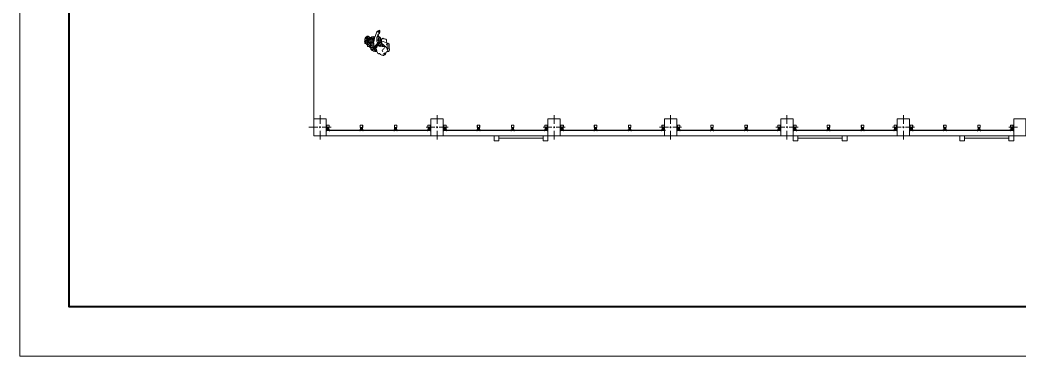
# Model space of a CAD drawing. Header units: metres. Extents: x -17 to 101, y 0 to 79.
# Drawn here: x 50.44 to 70.82, y 37.93 to 44.78 of the extents above; entities that cross this region are included whole.
import ezdxf

# ---------------------------------------------------------------- set-up
doc = ezdxf.new("R2010")
doc.units = ezdxf.units.M
doc.layers.add('Cotas varias El', color=253, linetype='Continuous', lineweight=13)

msp = doc.modelspace()

# ---------------------------------------------------------------- linework, layer by layer
at = {"layer": 'Cotas varias El'}
for p, q in [((57.904, 44.246), (57.894, 44.233)), ((56.684, 42.418), (58.821, 42.418)), ((56.703, 42.587), (56.741, 42.587)), ((56.703, 42.54), (56.703, 42.587)), ((56.703, 42.587), (56.703, 42.54)), ((56.703, 42.587), (56.741, 42.587)), ((56.703, 42.54), (56.703, 42.587)), ((56.703, 42.587), (56.703, 42.54)), ((56.741, 42.54), (56.703, 42.54)), ((56.741, 42.54), (56.703, 42.54)), ((56.722, 42.587), (56.722, 42.54)), ((56.722, 42.587), (56.722, 42.54)), ((56.741, 42.587), (56.741, 42.54)), ((56.741, 42.587), (56.741, 42.54)), ((56.741, 42.587), (56.741, 42.54)), ((56.741, 42.587), (56.741, 42.54)), ((57.385, 42.587), (57.423, 42.587)), ((57.385, 42.54), (57.385, 42.587)), ((57.385, 42.587), (57.385, 42.54)), ((57.385, 42.587), (57.423, 42.587)), ((57.385, 42.54), (57.385, 42.587)), ((57.385, 42.587), (57.385, 42.54)), ((57.423, 42.54), (57.385, 42.54)), ((57.423, 42.54), (57.385, 42.54)), ((57.404, 42.587), (57.404, 42.54)), ((57.404, 42.587), (57.404, 42.54)), ((57.423, 42.587), (57.423, 42.54)), ((57.423, 42.587), (57.423, 42.54)), ((57.423, 42.587), (57.423, 42.54)), ((57.423, 42.587), (57.423, 42.54)), ((58.081, 42.587), (58.119, 42.587)), ((58.081, 42.54), (58.081, 42.587)), ((58.081, 42.587), (58.081, 42.54)), ((58.081, 42.587), (58.119, 42.587)), ((58.081, 42.54), (58.081, 42.587)), ((58.081, 42.587), (58.081, 42.54)), ((58.119, 42.54), (58.081, 42.54)), ((58.119, 42.54), (58.081, 42.54)), ((58.1, 42.587), (58.1, 42.54)), ((58.1, 42.587), (58.1, 42.54)), ((58.119, 42.587), (58.119, 42.54)), ((58.119, 42.587), (58.119, 42.54)), ((58.119, 42.587), (58.119, 42.54)), ((58.119, 42.587), (58.119, 42.54)), ((58.764, 42.587), (58.802, 42.587)), ((58.764, 42.54), (58.764, 42.587)), ((58.764, 42.587), (58.764, 42.54)), ((58.764, 42.587), (58.802, 42.587)), ((58.764, 42.54), (58.764, 42.587)), ((58.764, 42.587), (58.764, 42.54)), ((58.802, 42.54), (58.764, 42.54)), ((58.802, 42.54), (58.764, 42.54)), ((58.783, 42.587), (58.783, 42.54)), ((58.783, 42.587), (58.783, 42.54)), ((58.802, 42.587), (58.802, 42.54)), ((58.802, 42.587), (58.802, 42.54)), ((58.802, 42.587), (58.802, 42.54)), ((58.802, 42.587), (58.802, 42.54)), ((59.071, 42.418), (61.196, 42.418)), ((59.129, 42.54), (59.09, 42.54)), ((59.129, 42.54), (59.09, 42.54)), ((59.091, 42.587), (59.129, 42.587)), ((59.091, 42.54), (59.091, 42.587)), ((59.091, 42.587), (59.091, 42.54)), ((59.091, 42.587), (59.129, 42.587)), ((59.091, 42.54), (59.091, 42.587)), ((59.091, 42.587), (59.091, 42.54)), ((59.11, 42.587), (59.11, 42.54)), ((59.11, 42.587), (59.11, 42.54)), ((59.129, 42.587), (59.129, 42.54)), ((59.129, 42.587), (59.129, 42.54)), ((59.129, 42.587), (59.129, 42.54)), ((59.129, 42.587), (59.129, 42.54)), ((59.773, 42.587), (59.811, 42.587)), ((59.773, 42.54), (59.773, 42.587)), ((59.773, 42.587), (59.773, 42.54)), ((59.773, 42.587), (59.811, 42.587)), ((59.773, 42.54), (59.773, 42.587)), ((59.773, 42.587), (59.773, 42.54)), ((59.811, 42.54), (59.773, 42.54)), ((59.811, 42.54), (59.773, 42.54)), ((59.792, 42.587), (59.792, 42.54)), ((59.792, 42.587), (59.792, 42.54)), ((59.811, 42.587), (59.811, 42.54)), ((59.811, 42.587), (59.811, 42.54)), ((59.811, 42.587), (59.811, 42.54)), ((59.811, 42.587), (59.811, 42.54)), ((60.469, 42.587), (60.507, 42.587)), ((60.469, 42.54), (60.469, 42.587)), ((60.469, 42.587), (60.469, 42.54)), ((60.469, 42.587), (60.507, 42.587)), ((60.469, 42.54), (60.469, 42.587)), ((60.469, 42.587), (60.469, 42.54)), ((60.507, 42.54), (60.469, 42.54)), ((60.507, 42.54), (60.469, 42.54)), ((60.488, 42.587), (60.488, 42.54)), ((60.488, 42.587), (60.488, 42.54)), ((60.507, 42.587), (60.507, 42.54)), ((60.507, 42.587), (60.507, 42.54)), ((60.507, 42.587), (60.507, 42.54)), ((60.507, 42.587), (60.507, 42.54)), ((61.152, 42.587), (61.19, 42.587)), ((61.152, 42.54), (61.152, 42.587)), ((61.152, 42.587), (61.152, 42.54)), ((61.152, 42.587), (61.19, 42.587)), ((61.152, 42.54), (61.152, 42.587)), ((61.152, 42.587), (61.152, 42.54)), ((61.19, 42.54), (61.152, 42.54)), ((61.19, 42.54), (61.152, 42.54)), ((61.171, 42.587), (61.171, 42.54)), ((61.171, 42.587), (61.171, 42.54)), ((61.19, 42.587), (61.19, 42.54)), ((61.19, 42.587), (61.19, 42.54)), ((61.19, 42.587), (61.19, 42.54)), ((61.19, 42.587), (61.19, 42.54)), ((61.478, 42.587), (61.516, 42.587)), ((61.478, 42.54), (61.478, 42.587)), ((61.478, 42.587), (61.478, 42.54)), ((61.478, 42.587), (61.516, 42.587)), ((61.478, 42.54), (61.478, 42.587)), ((61.478, 42.587), (61.478, 42.54)), ((61.516, 42.54), (61.478, 42.54)), ((61.516, 42.54), (61.478, 42.54)), ((61.497, 42.587), (61.497, 42.54)), ((61.497, 42.587), (61.497, 42.54)), ((61.516, 42.587), (61.516, 42.54)), ((61.516, 42.587), (61.516, 42.54)), ((61.516, 42.587), (61.516, 42.54)), ((61.516, 42.587), (61.516, 42.54)), ((62.16, 42.587), (62.198, 42.587)), ((62.16, 42.54), (62.16, 42.587)), ((62.16, 42.587), (62.16, 42.54)), ((62.16, 42.587), (62.198, 42.587)), ((62.16, 42.54), (62.16, 42.587)), ((62.16, 42.587), (62.16, 42.54)), ((62.198, 42.54), (62.16, 42.54)), ((62.198, 42.54), (62.16, 42.54)), ((62.179, 42.587), (62.179, 42.54)), ((62.179, 42.587), (62.179, 42.54)), ((62.198, 42.587), (62.198, 42.54)), ((62.198, 42.587), (62.198, 42.54)), ((62.198, 42.587), (62.198, 42.54)), ((62.198, 42.587), (62.198, 42.54)), ((62.856, 42.587), (62.894, 42.587)), ((62.856, 42.54), (62.856, 42.587)), ((62.856, 42.587), (62.856, 42.54)), ((62.856, 42.587), (62.894, 42.587)), ((62.856, 42.54), (62.856, 42.587)), ((62.856, 42.587), (62.856, 42.54)), ((62.894, 42.54), (62.856, 42.54)), ((62.894, 42.54), (62.856, 42.54)), ((62.875, 42.587), (62.875, 42.54)), ((62.875, 42.587), (62.875, 42.54)), ((62.894, 42.587), (62.894, 42.54)), ((62.894, 42.587), (62.894, 42.54)), ((62.894, 42.587), (62.894, 42.54)), ((62.894, 42.587), (62.894, 42.54)), ((63.539, 42.587), (63.577, 42.587)), ((63.539, 42.54), (63.539, 42.587)), ((63.539, 42.587), (63.539, 42.54)), ((63.539, 42.587), (63.577, 42.587)), ((63.539, 42.54), (63.539, 42.587)), ((63.539, 42.587), (63.539, 42.54)), ((63.577, 42.54), (63.539, 42.54)), ((63.577, 42.54), (63.539, 42.54)), ((63.558, 42.587), (63.558, 42.54)), ((63.558, 42.587), (63.558, 42.54)), ((63.577, 42.587), (63.577, 42.54)), ((63.577, 42.587), (63.577, 42.54)), ((63.577, 42.587), (63.577, 42.54)), ((63.577, 42.587), (63.577, 42.54)), ((63.853, 42.587), (63.892, 42.587)), ((63.853, 42.54), (63.853, 42.587)), ((63.853, 42.587), (63.853, 42.54)), ((63.853, 42.587), (63.892, 42.587)), ((63.853, 42.54), (63.853, 42.587)), ((63.853, 42.587), (63.853, 42.54)), ((63.891, 42.54), (63.853, 42.54)), ((63.891, 42.54), (63.853, 42.54)), ((63.872, 42.587), (63.872, 42.54)), ((63.872, 42.587), (63.872, 42.54)), ((63.892, 42.587), (63.892, 42.54)), ((63.892, 42.587), (63.892, 42.54)), ((63.892, 42.587), (63.892, 42.54)), ((63.892, 42.587), (63.892, 42.54)), ((64.535, 42.587), (64.574, 42.587)), ((64.535, 42.54), (64.535, 42.587)), ((64.535, 42.587), (64.535, 42.54)), ((64.535, 42.587), (64.574, 42.587)), ((64.535, 42.54), (64.535, 42.587)), ((64.535, 42.587), (64.535, 42.54)), ((64.574, 42.54), (64.535, 42.54)), ((64.574, 42.54), (64.535, 42.54)), ((64.554, 42.587), (64.554, 42.54)), ((64.554, 42.587), (64.554, 42.54)), ((64.574, 42.587), (64.574, 42.54)), ((64.574, 42.587), (64.574, 42.54)), ((64.574, 42.587), (64.574, 42.54)), ((64.574, 42.587), (64.574, 42.54)), ((65.231, 42.587), (65.27, 42.587)), ((65.231, 42.54), (65.231, 42.587)), ((65.231, 42.587), (65.231, 42.54)), ((65.231, 42.587), (65.27, 42.587)), ((65.231, 42.54), (65.231, 42.587)), ((65.231, 42.587), (65.231, 42.54)), ((65.27, 42.54), (65.231, 42.54)), ((65.27, 42.54), (65.231, 42.54)), ((65.25, 42.587), (65.25, 42.54)), ((65.25, 42.587), (65.25, 42.54)), ((65.27, 42.587), (65.27, 42.54)), ((65.27, 42.587), (65.27, 42.54)), ((65.27, 42.587), (65.27, 42.54)), ((65.27, 42.587), (65.27, 42.54)), ((65.902, 42.587), (65.94, 42.587)), ((65.902, 42.54), (65.902, 42.587)), ((65.902, 42.587), (65.902, 42.54)), ((65.902, 42.587), (65.94, 42.587)), ((65.902, 42.54), (65.902, 42.587)), ((65.902, 42.587), (65.902, 42.54)), ((65.94, 42.54), (65.902, 42.54)), ((65.94, 42.54), (65.902, 42.54)), ((65.921, 42.587), (65.921, 42.54)), ((65.921, 42.587), (65.921, 42.54)), ((65.94, 42.587), (65.94, 42.54)), ((65.94, 42.587), (65.94, 42.54)), ((65.94, 42.587), (65.94, 42.54)), ((65.94, 42.587), (65.94, 42.54)), ((66.228, 42.587), (66.266, 42.587)), ((66.228, 42.54), (66.228, 42.587)), ((66.228, 42.587), (66.228, 42.54)), ((66.228, 42.587), (66.266, 42.587)), ((66.228, 42.54), (66.228, 42.587)), ((66.228, 42.587), (66.228, 42.54)), ((66.266, 42.54), (66.228, 42.54)), ((66.266, 42.54), (66.228, 42.54)), ((66.247, 42.587), (66.247, 42.54)), ((66.247, 42.587), (66.247, 42.54)), ((66.266, 42.587), (66.266, 42.54)), ((66.266, 42.587), (66.266, 42.54)), ((66.266, 42.587), (66.266, 42.54)), ((66.266, 42.587), (66.266, 42.54)), ((66.91, 42.587), (66.948, 42.587)), ((66.91, 42.54), (66.91, 42.587)), ((66.91, 42.587), (66.91, 42.54)), ((66.91, 42.587), (66.948, 42.587)), ((66.91, 42.54), (66.91, 42.587)), ((66.91, 42.587), (66.91, 42.54)), ((66.948, 42.54), (66.91, 42.54)), ((66.948, 42.54), (66.91, 42.54)), ((66.929, 42.587), (66.929, 42.54)), ((66.929, 42.587), (66.929, 42.54)), ((66.948, 42.587), (66.948, 42.54)), ((66.948, 42.587), (66.948, 42.54)), ((66.948, 42.587), (66.948, 42.54)), ((66.948, 42.587), (66.948, 42.54)), ((67.606, 42.587), (67.644, 42.587)), ((67.606, 42.54), (67.606, 42.587)), ((67.606, 42.587), (67.606, 42.54)), ((67.606, 42.587), (67.644, 42.587)), ((67.606, 42.54), (67.606, 42.587)), ((67.606, 42.587), (67.606, 42.54)), ((67.644, 42.54), (67.606, 42.54)), ((67.644, 42.54), (67.606, 42.54)), ((67.625, 42.587), (67.625, 42.54)), ((67.625, 42.587), (67.625, 42.54)), ((67.644, 42.587), (67.644, 42.54)), ((67.644, 42.587), (67.644, 42.54)), ((67.644, 42.587), (67.644, 42.54)), ((67.644, 42.587), (67.644, 42.54)), ((68.277, 42.587), (68.315, 42.587)), ((68.277, 42.54), (68.277, 42.587)), ((68.277, 42.587), (68.277, 42.54)), ((68.277, 42.587), (68.315, 42.587)), ((68.277, 42.54), (68.277, 42.587)), ((68.277, 42.587), (68.277, 42.54)), ((68.315, 42.54), (68.277, 42.54)), ((68.315, 42.54), (68.277, 42.54)), ((68.296, 42.587), (68.296, 42.54)), ((68.296, 42.587), (68.296, 42.54)), ((68.315, 42.587), (68.315, 42.54)), ((68.315, 42.587), (68.315, 42.54)), ((68.315, 42.587), (68.315, 42.54)), ((68.315, 42.587), (68.315, 42.54)), ((68.603, 42.587), (68.641, 42.587)), ((68.603, 42.54), (68.603, 42.587)), ((68.603, 42.587), (68.603, 42.54)), ((68.603, 42.587), (68.641, 42.587)), ((68.603, 42.54), (68.603, 42.587)), ((68.603, 42.587), (68.603, 42.54)), ((68.641, 42.54), (68.603, 42.54)), ((68.641, 42.54), (68.603, 42.54)), ((68.622, 42.587), (68.622, 42.54)), ((68.622, 42.587), (68.622, 42.54)), ((68.641, 42.587), (68.641, 42.54)), ((68.641, 42.587), (68.641, 42.54)), ((68.641, 42.587), (68.641, 42.54)), ((68.641, 42.587), (68.641, 42.54)), ((69.285, 42.587), (69.323, 42.587)), ((69.285, 42.54), (69.285, 42.587)), ((69.285, 42.587), (69.285, 42.54)), ((69.285, 42.587), (69.323, 42.587)), ((69.285, 42.54), (69.285, 42.587)), ((69.285, 42.587), (69.285, 42.54)), ((69.323, 42.54), (69.285, 42.54)), ((69.323, 42.54), (69.285, 42.54)), ((69.304, 42.587), (69.304, 42.54)), ((69.304, 42.587), (69.304, 42.54)), ((69.323, 42.587), (69.323, 42.54)), ((69.323, 42.587), (69.323, 42.54)), ((69.323, 42.587), (69.323, 42.54)), ((69.323, 42.587), (69.323, 42.54)), ((69.981, 42.587), (70.019, 42.587)), ((69.981, 42.54), (69.981, 42.587)), ((69.981, 42.587), (69.981, 42.54)), ((69.981, 42.587), (70.019, 42.587)), ((69.981, 42.54), (69.981, 42.587)), ((69.981, 42.587), (69.981, 42.54)), ((70.019, 42.54), (69.981, 42.54)), ((70.019, 42.54), (69.981, 42.54)), ((70, 42.587), (70, 42.54)), ((70, 42.587), (70, 42.54)), ((70.019, 42.587), (70.019, 42.54)), ((70.019, 42.587), (70.019, 42.54)), ((70.019, 42.587), (70.019, 42.54)), ((70.019, 42.587), (70.019, 42.54)), ((70.652, 42.587), (70.69, 42.587)), ((70.652, 42.54), (70.652, 42.587)), ((70.652, 42.587), (70.652, 42.54)), ((70.652, 42.587), (70.69, 42.587)), ((70.652, 42.54), (70.652, 42.587)), ((70.652, 42.587), (70.652, 42.54)), ((70.69, 42.54), (70.652, 42.54)), ((70.69, 42.54), (70.652, 42.54)), ((70.671, 42.587), (70.671, 42.54)), ((70.671, 42.587), (70.671, 42.54)), ((70.69, 42.587), (70.69, 42.54)), ((70.69, 42.587), (70.69, 42.54)), ((70.69, 42.587), (70.69, 42.54)), ((70.69, 42.587), (70.69, 42.54))]:
    msp.add_line(p, q, dxfattribs=at)
at = {"layer": 'Cotas varias El', "linetype": 'Continuous'}
for p, q in [((56.559, 42.663), (56.559, 42.843)), ((58.946, 42.663), (58.946, 42.843)), ((61.334, 42.663), (61.334, 42.843)), ((63.709, 42.663), (63.709, 42.843)), ((66.084, 42.663), (66.084, 42.843)), ((68.459, 42.663), (68.459, 42.843)), ((56.514, 42.593), (56.334, 42.593)), ((56.604, 42.593), (56.784, 42.593)), ((58.901, 42.593), (58.721, 42.593)), ((58.991, 42.593), (59.171, 42.593)), ((61.289, 42.593), (61.109, 42.593)), ((61.379, 42.593), (61.559, 42.593)), ((63.664, 42.593), (63.484, 42.593)), ((63.754, 42.593), (63.934, 42.593)), ((66.039, 42.593), (65.859, 42.593)), ((66.129, 42.593), (66.309, 42.593)), ((68.414, 42.593), (68.234, 42.593)), ((68.504, 42.593), (68.684, 42.593)), ((70.789, 42.593), (70.609, 42.593)), ((56.559, 42.343), (56.559, 42.523)), ((58.946, 42.343), (58.946, 42.523)), ((60.109, 42.418), (60.109, 42.319)), ((60.208, 42.418), (60.109, 42.418)), ((60.208, 42.319), (60.208, 42.418)), ((61.11, 42.418), (61.11, 42.319)), ((61.209, 42.418), (61.11, 42.418)), ((61.209, 42.319), (61.209, 42.418)), ((61.334, 42.343), (61.334, 42.523)), ((63.709, 42.343), (63.709, 42.523)), ((66.084, 42.343), (66.084, 42.523)), ((66.209, 42.418), (66.209, 42.319)), ((66.308, 42.418), (66.209, 42.418)), ((66.308, 42.319), (66.308, 42.418)), ((67.21, 42.418), (67.21, 42.319)), ((67.309, 42.418), (67.21, 42.418)), ((67.309, 42.319), (67.309, 42.418)), ((68.459, 42.343), (68.459, 42.523)), ((69.609, 42.418), (69.609, 42.319)), ((69.708, 42.418), (69.609, 42.418)), ((69.708, 42.319), (69.708, 42.418)), ((70.61, 42.418), (70.61, 42.319)), ((70.709, 42.418), (70.61, 42.418)), ((70.709, 42.319), (70.709, 42.418)), ((60.109, 42.319), (60.208, 42.319)), ((61.11, 42.319), (61.209, 42.319)), ((66.209, 42.319), (66.308, 42.319)), ((67.21, 42.319), (67.309, 42.319)), ((69.609, 42.319), (69.708, 42.319)), ((70.61, 42.319), (70.709, 42.319))]:
    msp.add_line(p, q, dxfattribs=at)
at = {"layer": 'Cotas varias El'}
for points in [[(50.439, 73.43), (100.539, 73.43), (100.539, 37.93), (50.439, 37.93), (50.439, 73.43)], [(56.434, 45.718), (56.434, 42.418), (85.234, 42.418), (85.234, 45.718)]]:
    msp.add_lwpolyline(points, dxfattribs=at)
at = {"layer": 'Cotas varias El', "lineweight": 40}
msp.add_lwpolyline([(51.439, 72.43), (99.539, 72.43), (99.539, 38.93), (51.439, 38.93)], close=True, dxfattribs=at)
at = {"layer": 'Cotas varias El', "linetype": 'Continuous'}
for points in [[(56.684, 42.418), (56.434, 42.418), (56.434, 42.768), (56.684, 42.768)], [(59.071, 42.418), (58.821, 42.418), (58.821, 42.768), (59.071, 42.768)], [(61.459, 42.418), (61.209, 42.418), (61.209, 42.768), (61.459, 42.768)], [(63.834, 42.418), (63.584, 42.418), (63.584, 42.768), (63.834, 42.768)], [(66.209, 42.418), (65.959, 42.418), (65.959, 42.768), (66.209, 42.768)], [(68.584, 42.418), (68.334, 42.418), (68.334, 42.768), (68.584, 42.768)], [(70.959, 42.418), (70.709, 42.418), (70.709, 42.768), (70.959, 42.768)]]:
    msp.add_lwpolyline(points, close=True, dxfattribs=at)
at = {"layer": 'Cotas varias El'}
for points in [[(56.748, 42.587), (56.746, 42.587), (56.697, 42.587), (56.697, 42.589), (56.697, 42.635), (56.697, 42.638), (56.748, 42.638), (56.748, 42.635)], [(56.746, 42.589), (56.746, 42.635), (56.699, 42.635), (56.699, 42.589)], [(59.135, 42.587), (59.133, 42.587), (59.084, 42.587), (59.084, 42.589), (59.084, 42.635), (59.084, 42.638), (59.135, 42.638), (59.135, 42.635)], [(59.133, 42.589), (59.133, 42.635), (59.087, 42.635), (59.087, 42.589)], [(61.523, 42.587), (61.521, 42.587), (61.472, 42.587), (61.472, 42.589), (61.472, 42.635), (61.472, 42.638), (61.523, 42.638), (61.523, 42.635)], [(61.521, 42.589), (61.521, 42.635), (61.474, 42.635), (61.474, 42.589)], [(63.898, 42.587), (63.896, 42.587), (63.847, 42.587), (63.847, 42.589), (63.847, 42.635), (63.847, 42.638), (63.898, 42.638), (63.898, 42.635)], [(63.896, 42.589), (63.896, 42.635), (63.849, 42.635), (63.849, 42.589)], [(66.273, 42.587), (66.271, 42.587), (66.222, 42.587), (66.222, 42.589), (66.222, 42.635), (66.222, 42.638), (66.273, 42.638), (66.273, 42.635)], [(66.271, 42.589), (66.271, 42.635), (66.224, 42.635), (66.224, 42.589)], [(68.584, 42.768), (68.334, 42.768), (68.334, 42.418), (68.584, 42.418)], [(68.648, 42.587), (68.646, 42.587), (68.597, 42.587), (68.597, 42.589), (68.597, 42.635), (68.597, 42.638), (68.648, 42.638), (68.648, 42.635)], [(68.646, 42.589), (68.646, 42.635), (68.599, 42.635), (68.599, 42.589)], [(70.959, 42.768), (70.709, 42.768), (70.709, 42.418), (70.959, 42.418)], [(56.684, 42.529), (58.821, 42.529), (58.821, 42.537), (56.684, 42.537)], [(59.071, 42.529), (61.209, 42.529), (61.209, 42.537), (59.071, 42.537)], [(61.459, 42.529), (63.596, 42.529), (63.596, 42.537), (61.459, 42.537)], [(63.834, 42.529), (65.959, 42.529), (65.959, 42.537), (63.834, 42.537)], [(66.209, 42.529), (68.334, 42.529), (68.334, 42.537), (66.209, 42.537)], [(68.584, 42.529), (70.709, 42.529), (70.709, 42.537), (68.584, 42.537)]]:
    msp.add_lwpolyline(points, close=True, dxfattribs=at)
at = {"layer": 'Cotas varias El', "flags": 128}
for points in [[(57.43, 42.587), (57.428, 42.587), (57.379, 42.587), (57.379, 42.589), (57.379, 42.635), (57.379, 42.638), (57.43, 42.638), (57.43, 42.635)], [(57.428, 42.589), (57.428, 42.635), (57.381, 42.635), (57.381, 42.589)], [(58.126, 42.587), (58.124, 42.587), (58.075, 42.587), (58.075, 42.589), (58.075, 42.635), (58.075, 42.638), (58.126, 42.638), (58.126, 42.635)], [(58.124, 42.589), (58.124, 42.635), (58.077, 42.635), (58.077, 42.589)], [(58.809, 42.587), (58.806, 42.587), (58.758, 42.587), (58.758, 42.589), (58.758, 42.635), (58.758, 42.638), (58.809, 42.638), (58.809, 42.635)], [(58.806, 42.589), (58.806, 42.635), (58.76, 42.635), (58.76, 42.589)], [(59.817, 42.587), (59.815, 42.587), (59.766, 42.587), (59.766, 42.589), (59.766, 42.635), (59.766, 42.638), (59.817, 42.638), (59.817, 42.635)], [(59.815, 42.589), (59.815, 42.635), (59.769, 42.635), (59.769, 42.589)], [(60.513, 42.587), (60.511, 42.587), (60.462, 42.587), (60.462, 42.589), (60.462, 42.635), (60.462, 42.638), (60.513, 42.638), (60.513, 42.635)], [(60.511, 42.589), (60.511, 42.635), (60.465, 42.635), (60.465, 42.589)], [(61.196, 42.587), (61.194, 42.587), (61.145, 42.587), (61.145, 42.589), (61.145, 42.635), (61.145, 42.638), (61.196, 42.638), (61.196, 42.635)], [(61.194, 42.589), (61.194, 42.635), (61.148, 42.635), (61.148, 42.589)], [(62.205, 42.587), (62.203, 42.587), (62.154, 42.587), (62.154, 42.589), (62.154, 42.635), (62.154, 42.638), (62.205, 42.638), (62.205, 42.635)], [(62.203, 42.589), (62.203, 42.635), (62.156, 42.635), (62.156, 42.589)], [(62.901, 42.587), (62.899, 42.587), (62.85, 42.587), (62.85, 42.589), (62.85, 42.635), (62.85, 42.638), (62.901, 42.638), (62.901, 42.635)], [(62.899, 42.589), (62.899, 42.635), (62.852, 42.635), (62.852, 42.589)], [(63.584, 42.587), (63.581, 42.587), (63.533, 42.587), (63.533, 42.589), (63.533, 42.635), (63.533, 42.638), (63.584, 42.638), (63.584, 42.635)], [(63.581, 42.589), (63.581, 42.635), (63.535, 42.635), (63.535, 42.589)], [(64.58, 42.587), (64.578, 42.587), (64.529, 42.587), (64.529, 42.589), (64.529, 42.635), (64.529, 42.638), (64.58, 42.638), (64.58, 42.635)], [(64.578, 42.589), (64.578, 42.635), (64.531, 42.635), (64.531, 42.589)], [(65.276, 42.587), (65.274, 42.587), (65.225, 42.587), (65.225, 42.589), (65.225, 42.635), (65.225, 42.638), (65.276, 42.638), (65.276, 42.635)], [(65.274, 42.589), (65.274, 42.635), (65.227, 42.635), (65.227, 42.589)], [(65.946, 42.587), (65.944, 42.587), (65.895, 42.587), (65.895, 42.589), (65.895, 42.635), (65.895, 42.638), (65.946, 42.638), (65.946, 42.635)], [(65.944, 42.589), (65.944, 42.635), (65.898, 42.635), (65.898, 42.589)], [(66.955, 42.587), (66.953, 42.587), (66.904, 42.587), (66.904, 42.589), (66.904, 42.635), (66.904, 42.638), (66.955, 42.638), (66.955, 42.635)], [(66.953, 42.589), (66.953, 42.635), (66.906, 42.635), (66.906, 42.589)], [(67.651, 42.587), (67.649, 42.587), (67.6, 42.587), (67.6, 42.589), (67.6, 42.635), (67.6, 42.638), (67.651, 42.638), (67.651, 42.635)], [(67.649, 42.589), (67.649, 42.635), (67.602, 42.635), (67.602, 42.589)], [(68.321, 42.587), (68.319, 42.587), (68.27, 42.587), (68.27, 42.589), (68.27, 42.635), (68.27, 42.638), (68.321, 42.638), (68.321, 42.635)], [(68.319, 42.589), (68.319, 42.635), (68.273, 42.635), (68.273, 42.589)], [(69.33, 42.587), (69.328, 42.587), (69.279, 42.587), (69.279, 42.589), (69.279, 42.635), (69.279, 42.638), (69.33, 42.638), (69.33, 42.635)], [(69.328, 42.589), (69.328, 42.635), (69.281, 42.635), (69.281, 42.589)], [(70.026, 42.587), (70.024, 42.587), (69.975, 42.587), (69.975, 42.589), (69.975, 42.635), (69.975, 42.638), (70.026, 42.638), (70.026, 42.635)], [(70.024, 42.589), (70.024, 42.635), (69.977, 42.635), (69.977, 42.589)], [(70.696, 42.587), (70.694, 42.587), (70.645, 42.587), (70.645, 42.589), (70.645, 42.635), (70.645, 42.638), (70.696, 42.638), (70.696, 42.635)], [(70.694, 42.589), (70.694, 42.635), (70.648, 42.635), (70.648, 42.589)], [(56.76, 42.538), (56.709, 42.538), (56.684, 42.538), (56.684, 42.54), (56.709, 42.54), (56.76, 42.54)], [(56.76, 42.538), (56.684, 42.538), (56.684, 42.54), (56.76, 42.54)], [(56.76, 42.525), (56.684, 42.525), (56.684, 42.528), (56.76, 42.528)], [(56.76, 42.525), (56.684, 42.525), (56.684, 42.528), (56.76, 42.528)], [(57.443, 42.538), (57.392, 42.538), (57.366, 42.538), (57.366, 42.54), (57.392, 42.54), (57.443, 42.54)], [(57.443, 42.538), (57.366, 42.538), (57.366, 42.54), (57.443, 42.54)], [(57.443, 42.525), (57.366, 42.525), (57.366, 42.528), (57.443, 42.528)], [(57.443, 42.525), (57.366, 42.525), (57.366, 42.528), (57.443, 42.528)], [(58.139, 42.538), (58.088, 42.538), (58.062, 42.538), (58.062, 42.54), (58.088, 42.54), (58.139, 42.54)], [(58.139, 42.538), (58.062, 42.538), (58.062, 42.54), (58.139, 42.54)], [(58.139, 42.525), (58.062, 42.525), (58.062, 42.528), (58.139, 42.528)], [(58.139, 42.525), (58.062, 42.525), (58.062, 42.528), (58.139, 42.528)], [(58.821, 42.538), (58.771, 42.538), (58.745, 42.538), (58.745, 42.54), (58.771, 42.54), (58.821, 42.54)], [(58.821, 42.538), (58.745, 42.538), (58.745, 42.54), (58.821, 42.54)], [(58.821, 42.525), (58.745, 42.525), (58.745, 42.528), (58.821, 42.528)], [(58.821, 42.525), (58.745, 42.525), (58.745, 42.528), (58.821, 42.528)], [(59.148, 42.538), (59.097, 42.538), (59.071, 42.538), (59.071, 42.54), (59.097, 42.54), (59.148, 42.54)], [(59.148, 42.538), (59.071, 42.538), (59.071, 42.54), (59.148, 42.54)], [(59.148, 42.525), (59.071, 42.525), (59.071, 42.528), (59.148, 42.528)], [(59.148, 42.525), (59.071, 42.525), (59.071, 42.528), (59.148, 42.528)], [(59.83, 42.538), (59.779, 42.538), (59.754, 42.538), (59.754, 42.54), (59.779, 42.54), (59.83, 42.54)], [(59.83, 42.538), (59.754, 42.538), (59.754, 42.54), (59.83, 42.54)], [(59.83, 42.525), (59.754, 42.525), (59.754, 42.528), (59.83, 42.528)], [(59.83, 42.525), (59.754, 42.525), (59.754, 42.528), (59.83, 42.528)], [(60.526, 42.538), (60.475, 42.538), (60.45, 42.538), (60.45, 42.54), (60.475, 42.54), (60.526, 42.54)], [(60.526, 42.538), (60.45, 42.538), (60.45, 42.54), (60.526, 42.54)], [(60.526, 42.525), (60.45, 42.525), (60.45, 42.528), (60.526, 42.528)], [(60.526, 42.525), (60.45, 42.525), (60.45, 42.528), (60.526, 42.528)], [(61.209, 42.538), (61.158, 42.538), (61.133, 42.538), (61.133, 42.54), (61.158, 42.54), (61.209, 42.54)], [(61.209, 42.538), (61.133, 42.538), (61.133, 42.54), (61.209, 42.54)], [(61.209, 42.525), (61.133, 42.525), (61.133, 42.528), (61.209, 42.528)], [(61.209, 42.525), (61.133, 42.525), (61.133, 42.528), (61.209, 42.528)], [(61.535, 42.538), (61.484, 42.538), (61.459, 42.538), (61.459, 42.54), (61.484, 42.54), (61.535, 42.54)], [(61.535, 42.538), (61.459, 42.538), (61.459, 42.54), (61.535, 42.54)], [(61.535, 42.525), (61.459, 42.525), (61.459, 42.528), (61.535, 42.528)], [(61.535, 42.525), (61.459, 42.525), (61.459, 42.528), (61.535, 42.528)], [(62.218, 42.538), (62.167, 42.538), (62.141, 42.538), (62.141, 42.54), (62.167, 42.54), (62.218, 42.54)], [(62.218, 42.538), (62.141, 42.538), (62.141, 42.54), (62.218, 42.54)], [(62.218, 42.525), (62.141, 42.525), (62.141, 42.528), (62.218, 42.528)], [(62.218, 42.525), (62.141, 42.525), (62.141, 42.528), (62.218, 42.528)], [(62.914, 42.538), (62.863, 42.538), (62.837, 42.538), (62.837, 42.54), (62.863, 42.54), (62.914, 42.54)], [(62.914, 42.538), (62.837, 42.538), (62.837, 42.54), (62.914, 42.54)], [(62.914, 42.525), (62.837, 42.525), (62.837, 42.528), (62.914, 42.528)], [(62.914, 42.525), (62.837, 42.525), (62.837, 42.528), (62.914, 42.528)], [(63.596, 42.538), (63.546, 42.538), (63.52, 42.538), (63.52, 42.54), (63.546, 42.54), (63.596, 42.54)], [(63.596, 42.538), (63.52, 42.538), (63.52, 42.54), (63.596, 42.54)], [(63.596, 42.525), (63.52, 42.525), (63.52, 42.528), (63.596, 42.528)], [(63.596, 42.525), (63.52, 42.525), (63.52, 42.528), (63.596, 42.528)], [(63.91, 42.538), (63.859, 42.538), (63.834, 42.538), (63.834, 42.54), (63.859, 42.54), (63.91, 42.54)], [(63.91, 42.538), (63.834, 42.538), (63.834, 42.54), (63.91, 42.54)], [(63.91, 42.525), (63.834, 42.525), (63.834, 42.528), (63.91, 42.528)], [(63.91, 42.525), (63.834, 42.525), (63.834, 42.528), (63.91, 42.528)], [(64.593, 42.538), (64.542, 42.538), (64.516, 42.538), (64.516, 42.54), (64.542, 42.54), (64.593, 42.54)], [(64.593, 42.538), (64.516, 42.538), (64.516, 42.54), (64.593, 42.54)], [(64.593, 42.525), (64.516, 42.525), (64.516, 42.528), (64.593, 42.528)], [(64.593, 42.525), (64.516, 42.525), (64.516, 42.528), (64.593, 42.528)], [(65.289, 42.538), (65.238, 42.538), (65.212, 42.538), (65.212, 42.54), (65.238, 42.54), (65.289, 42.54)], [(65.289, 42.538), (65.212, 42.538), (65.212, 42.54), (65.289, 42.54)], [(65.289, 42.525), (65.212, 42.525), (65.212, 42.528), (65.289, 42.528)], [(65.289, 42.525), (65.212, 42.525), (65.212, 42.528), (65.289, 42.528)], [(65.959, 42.538), (65.908, 42.538), (65.883, 42.538), (65.883, 42.54), (65.908, 42.54), (65.959, 42.54)], [(65.959, 42.538), (65.883, 42.538), (65.883, 42.54), (65.959, 42.54)], [(65.959, 42.525), (65.883, 42.525), (65.883, 42.528), (65.959, 42.528)], [(65.959, 42.525), (65.883, 42.525), (65.883, 42.528), (65.959, 42.528)], [(66.285, 42.538), (66.234, 42.538), (66.209, 42.538), (66.209, 42.54), (66.234, 42.54), (66.285, 42.54)], [(66.285, 42.538), (66.209, 42.538), (66.209, 42.54), (66.285, 42.54)], [(66.285, 42.525), (66.209, 42.525), (66.209, 42.528), (66.285, 42.528)], [(66.285, 42.525), (66.209, 42.525), (66.209, 42.528), (66.285, 42.528)], [(66.968, 42.538), (66.917, 42.538), (66.891, 42.538), (66.891, 42.54), (66.917, 42.54), (66.968, 42.54)], [(66.968, 42.538), (66.891, 42.538), (66.891, 42.54), (66.968, 42.54)], [(66.968, 42.525), (66.891, 42.525), (66.891, 42.528), (66.968, 42.528)], [(66.968, 42.525), (66.891, 42.525), (66.891, 42.528), (66.968, 42.528)], [(67.664, 42.538), (67.613, 42.538), (67.587, 42.538), (67.587, 42.54), (67.613, 42.54), (67.664, 42.54)], [(67.664, 42.538), (67.587, 42.538), (67.587, 42.54), (67.664, 42.54)], [(67.664, 42.525), (67.587, 42.525), (67.587, 42.528), (67.664, 42.528)], [(67.664, 42.525), (67.587, 42.525), (67.587, 42.528), (67.664, 42.528)], [(68.334, 42.538), (68.283, 42.538), (68.258, 42.538), (68.258, 42.54), (68.283, 42.54), (68.334, 42.54)], [(68.334, 42.538), (68.258, 42.538), (68.258, 42.54), (68.334, 42.54)], [(68.334, 42.525), (68.258, 42.525), (68.258, 42.528), (68.334, 42.528)], [(68.334, 42.525), (68.258, 42.525), (68.258, 42.528), (68.334, 42.528)], [(68.66, 42.538), (68.609, 42.538), (68.584, 42.538), (68.584, 42.54), (68.609, 42.54), (68.66, 42.54)], [(68.66, 42.538), (68.584, 42.538), (68.584, 42.54), (68.66, 42.54)], [(68.66, 42.525), (68.584, 42.525), (68.584, 42.528), (68.66, 42.528)], [(68.66, 42.525), (68.584, 42.525), (68.584, 42.528), (68.66, 42.528)], [(69.343, 42.538), (69.292, 42.538), (69.266, 42.538), (69.266, 42.54), (69.292, 42.54), (69.343, 42.54)], [(69.343, 42.538), (69.266, 42.538), (69.266, 42.54), (69.343, 42.54)], [(69.343, 42.525), (69.266, 42.525), (69.266, 42.528), (69.343, 42.528)], [(69.343, 42.525), (69.266, 42.525), (69.266, 42.528), (69.343, 42.528)], [(70.039, 42.538), (69.988, 42.538), (69.962, 42.538), (69.962, 42.54), (69.988, 42.54), (70.039, 42.54)], [(70.039, 42.538), (69.962, 42.538), (69.962, 42.54), (70.039, 42.54)], [(70.039, 42.525), (69.962, 42.525), (69.962, 42.528), (70.039, 42.528)], [(70.039, 42.525), (69.962, 42.525), (69.962, 42.528), (70.039, 42.528)], [(70.709, 42.538), (70.658, 42.538), (70.633, 42.538), (70.633, 42.54), (70.658, 42.54), (70.709, 42.54)], [(70.709, 42.538), (70.633, 42.538), (70.633, 42.54), (70.709, 42.54)], [(70.709, 42.525), (70.633, 42.525), (70.633, 42.528), (70.709, 42.528)], [(70.709, 42.525), (70.633, 42.525), (70.633, 42.528), (70.709, 42.528)]]:
    msp.add_lwpolyline(points, close=True, dxfattribs=at)
at = {"layer": 'Cotas varias El', "linetype": 'Continuous', "flags": 128}
for points in [[(61.11, 42.418), (60.208, 42.418)], [(67.21, 42.418), (66.308, 42.418)], [(70.61, 42.418), (69.708, 42.418)], [(60.208, 42.369), (61.11, 42.369)], [(66.308, 42.369), (67.21, 42.369)], [(69.708, 42.369), (70.61, 42.369)]]:
    msp.add_lwpolyline(points, dxfattribs=at)
at = {"layer": 'Cotas varias El', "linetype": 'Continuous'}
for centre in [(56.559, 42.593), (58.946, 42.593), (61.334, 42.593), (63.709, 42.593), (66.084, 42.593), (68.459, 42.593)]:
    msp.add_circle(centre, 0.00871, dxfattribs=at)
at = {"layer": 'Cotas varias El'}
for centre, radius, start, end in [((57.59, 44.36), 0.12, 144.6927, 185.3995), ((57.482, 44.462), 0.0342, 287.1843, 316.0243), ((57.169, 43.967), 0.564, 52.5901, 55.0256), ((57.511, 44.421), 0.0168, 66.8764, 106.5042), ((57.536, 44.415), 0.0374, 78.761, 142.0081), ((57.491, 44.394), 0.0501, 31.9897, 58.0836), ((57.517, 44.383), 0.074, 31.4222, 68.6352), ((57.476, 44.399), 0.0864, 11.1655, 37.9756), ((57.608, 44.415), 0.0316, 162.4653, 232.5152), ((57.576, 44.439), 0.0275, 297.6435, 326.5152), ((57.626, 44.41), 0.0305, 106.2808, 152.083), ((57.446, 44.318), 0.187, 26.5446, 34.7492), ((57.624, 44.466), 0.0271, 256.9959, 292.063), ((57.683, 44.409), 0.0601, 149.7433, 184.9135), ((57.648, 44.376), 0.0661, 64.6205, 102.4104), ((57.74, 44.403), 0.0905, 155.271, 187.5393), ((61.367, 43.745), 3.757, 169.5236, 171.3791), ((57.411, 44.574), 0.3, 330.8545, 346.7325), ((57.905, 44.415), 0.221, 149.0929, 155.9626), ((57.706, 44.543), 0.0167, 301.4945, 336.0064), ((58.415, 44.316), 0.703, 169.2416, 173.2392), ((57.755, 44.524), 0.0365, 130.0156, 159.5243), ((57.78, 44.432), 0.0579, 137.2639, 165.6274), ((57.739, 44.376), 0.0686, 76.3516, 103.452), ((57.722, 44.592), 0.0414, 284.3483, 325.0817), ((57.604, 44.377), 0.149, 351.2192, 26.8028), ((57.702, 44.493), 0.0416, 329.594, 348.7009), ((57.706, 44.55), 0.0354, 347.6913, 8.3285), ((57.716, 44.446), 0.0397, 354.2566, 49.1805), ((57.761, 44.476), 0.02, 81.1574, 155.7931), ((57.632, 44.615), 0.14, 326.092, 334.0275), ((57.806, 44.185), 0.387, 95.4246, 97.5078), ((57.868, 44.433), 0.137, 136.0243, 145.551), ((57.744, 44.379), 0.0643, 29.0249, 79.7754), ((57.786, 44.527), 0.0276, 121.7023, 169.665), ((57.709, 44.532), 0.0654, 327.0646, 345.1723), ((57.628, 44.388), 0.148, 341.9298, 20.3346), ((57.751, 44.522), 0.0509, 54.7709, 68.5638), ((59.285, 44.165), 1.552, 165.8174, 166.9866), ((57.719, 44.556), 0.0618, 350.5313, 7.2719), ((57.603, 44.373), 0.189, 345.7599, 17.2272), ((57.421, 44.353), 0.0504, 339.4324, 355.8283), ((57.625, 44.355), 0.158, 187.1929, 196.2789), ((57.489, 44.389), 0.0207, 211.425, 257.7225), ((57.491, 44.327), 0.0244, 222.1236, 273.9997), ((57.553, 44.441), 0.134, 233.8334, 260.1481), ((57.627, 44.485), 0.188, 217.0934, 238.7604), ((57.606, 44.518), 0.166, 220.9966, 235.962), ((57.427, 44.049), 0.325, 74.1775, 79.7923), ((56.807, 43.514), 1.133, 51.1257, 53.1382), ((57.448, 44.297), 0.0467, 5.1556, 24.9183), ((57.23, 43.961), 0.431, 51.1056, 52.3648), ((57.558, 44.343), 0.0748, 218.6715, 240.881), ((57.559, 44.465), 0.0685, 225.9661, 247.3192), ((57.548, 44.416), 0.0499, 225.8908, 260.1354), ((57.562, 44.445), 0.0664, 228.0146, 244.8468), ((57.318, 44.313), 0.213, 348.7962, 16.6069), ((57.52, 44.272), 0.00612, 358.6268, 70.8007), ((57.654, 44.258), 0.129, 173.6704, 182.7439), ((56.933, 43.057), 1.427, 62.2851, 65.4768), ((57.54, 44.258), 0.0155, 202.5944, 257.0827), ((57.862, 44.824), 0.589, 235.5131, 249.3792), ((57.514, 44.408), 0.0234, 5.4265, 33.4977), ((57.537, 44.425), 0.0241, 259.4761, 278.6155), ((57.53, 44.273), 0.113, 82.4901, 88.1303), ((57.557, 44.323), 0.0834, 255.5016, 272.8646), ((57.57, 44.429), 0.0381, 209.5304, 229.6665), ((57.987, 44.906), 0.74, 232.4869, 241.418), ((57.541, 44.355), 0.0118, 67.8232, 99.3556), ((57.53, 44.36), 0.0428, 67.0594, 74.534), ((57.642, 44.335), 0.109, 204.6665, 273.1231), ((57.565, 44.432), 0.0519, 247.7274, 264.178), ((57.575, 44.507), 0.111, 254.8064, 261.9306), ((57.59, 44.434), 0.0805, 236.7277, 255.4284), ((57.554, 44.094), 0.172, 63.4249, 88.5308), ((57.563, 44.414), 0.00312, 135.5274, 218.9002), ((57.683, 44.473), 0.137, 206.756, 215.3249), ((57.56, 44.371), 0.0254, 76.2776, 89.5039), ((57.55, 44.33), 0.0513, 63.0131, 79.4322), ((57.554, 44.211), 0.0298, 4.2653, 75.2745), ((57.596, 44.466), 0.076, 246.8167, 265.6089), ((57.475, 44.114), 0.259, 63.0601, 68.6482), ((57.599, 44.424), 0.0541, 242.1298, 257.5254), ((57.644, 44.335), 0.124, 236.1735, 274.1465), ((57.589, 44.425), 0.00954, 196.4924, 269.807), ((57.412, 44.22), 0.262, 37.7196, 48.1434), ((57.656, 44.484), 0.133, 238.5091, 259.0644), ((57.565, 44.309), 0.0845, 60.3453, 73.0895), ((57.553, 44.189), 0.161, 51.7333, 75.8853), ((57.58, 44.198), 0.124, 76.4003, 81.9987), ((57.622, 44.387), 0.017, 86.622, 154.5004), ((57.619, 44.413), 0.0323, 248.4014, 271.0207), ((57.72, 44.438), 0.163, 227.053, 232.9764), ((57.586, 44.252), 0.133, 66.0935, 75.3545), ((57.627, 44.263), 0.0451, 50.1193, 96.2777), ((57.602, 44.341), 0.0669, 60.0588, 71.0585), ((57.612, 44.294), 0.0627, 43.8975, 71.8105), ((57.625, 44.213), 0.0446, 49.2205, 79.6438), ((57.789, 44.695), 0.334, 242.502, 248.1028), ((57.591, 44.343), 0.0712, 16.8625, 51.6874), ((57.617, 44.302), 0.0746, 53.5986, 71.937), ((57.648, 44.254), 0.0277, 268.5898, 313.7338), ((57.805, 44.274), 0.165, 196.7886, 235.029), ((57.613, 44.287), 0.0443, 15.0929, 28.4978), ((57.608, 44.324), 0.121, 291.9388, 303.6172), ((58.314, 44.255), 0.66, 176.2019, 180.9253), ((57.703, 44.294), 0.069, 226.0243, 239.4447), ((57.28, 44.638), 0.559, 313.8176, 323.789), ((57.514, 44.458), 0.285, 304.3322, 312.6179), ((58.2, 43.93), 0.568, 145.1571, 152.099), ((57.492, 44.196), 0.221, 13.7698, 19.4894), ((57.639, 44.368), 0.121, 301.5198, 316.0243), ((57.655, 44.344), 0.109, 298.5146, 318.9228), ((57.78, 44.249), 0.0727, 180.3333, 201.8138), ((57.901, 44.371), 0.186, 171.6618, 186.3785), ((57.95, 44.871), 0.55, 244.6832, 247.9854), ((57.923, 44.433), 0.223, 201.7543, 212.1539), ((57.622, 44.374), 0.108, 356.1979, 25.924), ((57.697, 44.302), 0.0348, 327.8182, 8.4841), ((57.697, 44.324), 0.0376, 334.6682, 7.569), ((57.745, 44.25), 0.0121, 99.6319, 156.7055), ((57.744, 44.396), 0.0679, 262.195, 284.3939), ((57.695, 44.299), 0.05, 328.7034, 36.8946), ((57.74, 44.236), 0.0262, 56.3262, 84.0009), ((57.885, 44.519), 0.212, 228.3325, 237.3345), ((57.851, 44.257), 0.0993, 148.4414, 178.9599), ((57.778, 44.27), 0.0267, 207.3571, 268.2895), ((57.729, 44.33), 0.0769, 291.0098, 307.4937), ((57.761, 44.262), 0.0683, 74.5743, 89.9834), ((57.749, 44.318), 0.0197, 333.8598, 37.7265), ((57.755, 44.321), 0.0247, 14.8053, 51.794), ((57.791, 44.229), 0.0424, 63.8533, 110.6059), ((57.672, 44.418), 0.205, 301.394, 311.8395), ((57.807, 43.407), 0.837, 85.0851, 92.0093), ((57.776, 44.263), 0.065, 43.3718, 87.2109), ((57.749, 44.312), 0.0342, 347.4447, 26.8534), ((57.807, 44.291), 0.0286, 150.5842, 222.0542), ((57.718, 44.289), 0.0869, 347.1751, 23.4741), ((57.667, 44.357), 0.144, 357.3747, 21.6707), ((57.82, 44.258), 0.0143, 59.0192, 147.2202), ((57.877, 44.346), 0.0664, 176.3887, 221.2048), ((57.902, 44.34), 0.0921, 131.4761, 173.5426), ((57.67, 43.695), 0.67, 65.8517, 77.9135), ((57.738, 44.281), 0.0891, 353.1834, 17.1336), ((58.014, 44.456), 0.242, 219.4242, 233.5714), ((57.958, 44.351), 0.153, 211.7027, 224.7214), ((57.876, 44.446), 0.0508, 226.4114, 271.0232), ((57.786, 44.269), 0.0592, 341.4004, 15.7882), ((57.84, 44.224), 0.0481, 14.6627, 50.9942), ((57.867, 44.323), 0.0731, 46.0243, 82.379), ((57.945, 44.353), 0.131, 239.4449, 248.4554), ((57.876, 44.194), 0.0434, 32.5629, 61.5683), ((57.884, 44.228), 0.0269, 345.3797, 42.2995), ((57.809, 44.371), 0.109, 333.669, 2.428), ((57.944, 44.274), 0.0323, 89.579, 192.7263), ((56.879, 44.145), 1.068, 2.5771, 8.1153), ((57.973, 44.328), 0.0357, 216.0625, 244.4586), ((57.95, 44.274), 0.0236, 32.5291, 69.4586), ((58.167, 44.256), 0.2, 171.3161, 186.8517), ((58.136, 44.237), 0.168, 181.7968, 197.4853), ((57.657, 44.225), 0.0742, 189.1528, 239.7742), ((57.622, 44.303), 0.114, 253.4961, 289.8541), ((57.619, 44.328), 0.153, 263.5577, 288.8579), ((57.632, 44.176), 0.0198, 230.2322, 260.8962), ((57.707, 44.301), 0.164, 241.5905, 258.6472), ((57.613, 44.303), 0.154, 280.2334, 296.7577), ((57.583, 44.448), 0.264, 287.1077, 298.5706), ((57.661, 44.279), 0.0962, 274.5623, 293.9168), ((57.635, 44.243), 0.111, 290.8764, 303.3255), ((57.69, 44.007), 0.134, 81.1015, 96.5954), ((57.662, 44.278), 0.115, 279.7827, 296.2864), ((57.703, 44.177), 0.0266, 255.454, 286.8549), ((57.723, 44.201), 0.0253, 192.342, 245.7081), ((57.735, 44.146), 0.025, 138.7514, 195.6438), ((57.707, 44.113), 0.0267, 358.8646, 82.4655), ((57.633, 44.15), 0.0839, 8.2932, 19.466), ((57.759, 44.114), 0.0246, 184.7844, 257.996), ((57.736, 44.126), 0.0397, 296.66, 317.5825), ((57.767, 44.087), 0.0121, 22.0264, 97.6903), ((57.84, 44.148), 0.084, 222.1169, 269.5438), ((57.844, 44.16), 0.0162, 108.7823, 192.8682), ((57.809, 44.135), 0.0287, 352.8937, 48.3142), ((57.81, 44.234), 0.0651, 296.2135, 345.0861), ((57.832, 44.037), 0.0284, 39.5212, 74.0897), ((57.923, 43.975), 0.136, 97.992, 121.9841), ((57.85, 44.066), 0.0117, 287.4067, 348.4613), ((57.953, 44.049), 0.0921, 143.8118, 171.2886), ((57.843, 44.14), 0.0791, 283.5454, 312.701), ((57.85, 44.109), 0.0536, 330.2784, 1.2746), ((57.817, 44.186), 0.115, 318.7514, 331.3411), ((57.789, 44.097), 0.173, 35.5581, 44.0103), ((57.978, 44.077), 0.0799, 122.9619, 137.9998), ((58.002, 44.206), 0.0734, 186.5975, 204.2287), ((57.931, 44.158), 0.0144, 280.9616, 18.7595), ((57.95, 44.154), 0.0182, 211.6755, 319.6592), ((57.964, 44.188), 0.0311, 202.6294, 232.3626), ((57.924, 44.185), 0.0577, 312.4478, 325.3258), ((57.944, 44.173), 0.0356, 322.9063, 22.8843), ((56.693, 42.54), 0.00476, 0, 180), ((56.693, 42.525), 0.00476, 180, 0), ((56.752, 42.54), 0.00476, 0, 180), ((56.752, 42.525), 0.00476, 180, 0), ((57.375, 42.54), 0.00476, 0, 180), ((57.375, 42.525), 0.00476, 180, 0), ((57.434, 42.54), 0.00476, 0, 180), ((57.434, 42.525), 0.00476, 180, 0), ((58.071, 42.54), 0.00476, 0, 180), ((58.071, 42.525), 0.00476, 180, 0), ((58.13, 42.54), 0.00476, 0, 180), ((58.13, 42.525), 0.00476, 180, 0), ((58.754, 42.54), 0.00476, 0, 180), ((58.754, 42.525), 0.00476, 180, 0), ((58.813, 42.54), 0.00476, 0, 180), ((58.813, 42.525), 0.00476, 180, 0), ((59.08, 42.54), 0.00476, 0, 180), ((59.08, 42.525), 0.00476, 180, 0), ((59.139, 42.54), 0.00476, 0, 180), ((59.139, 42.525), 0.00476, 180, 0), ((59.763, 42.54), 0.00476, 0, 180), ((59.763, 42.525), 0.00476, 180, 0), ((59.822, 42.54), 0.00476, 0, 180), ((59.822, 42.525), 0.00476, 180, 0), ((60.459, 42.54), 0.00476, 0, 180), ((60.459, 42.525), 0.00476, 180, 0), ((60.518, 42.54), 0.00476, 0, 180), ((60.518, 42.525), 0.00476, 180, 0), ((61.141, 42.54), 0.00476, 0, 180), ((61.141, 42.525), 0.00476, 180, 0), ((61.2, 42.54), 0.00476, 0, 180), ((61.2, 42.525), 0.00476, 180, 0), ((61.468, 42.54), 0.00476, 0, 180), ((61.468, 42.525), 0.00476, 180, 0), ((61.527, 42.54), 0.00476, 0, 180), ((61.527, 42.525), 0.00476, 180, 0), ((62.15, 42.54), 0.00476, 0, 180), ((62.15, 42.525), 0.00476, 180, 0), ((62.209, 42.54), 0.00476, 0, 180), ((62.209, 42.525), 0.00476, 180, 0), ((62.846, 42.54), 0.00476, 0, 180), ((62.846, 42.525), 0.00476, 180, 0), ((62.905, 42.54), 0.00476, 0, 180), ((62.905, 42.525), 0.00476, 180, 0), ((63.529, 42.54), 0.00476, 0, 180), ((63.529, 42.525), 0.00476, 180, 0), ((63.588, 42.54), 0.00476, 0, 180), ((63.588, 42.525), 0.00476, 180, 0), ((63.843, 42.54), 0.00476, 0, 180), ((63.843, 42.525), 0.00476, 180, 0), ((63.902, 42.54), 0.00476, 0, 180), ((63.902, 42.525), 0.00476, 180, 0), ((64.525, 42.54), 0.00476, 0, 180), ((64.525, 42.525), 0.00476, 180, 0), ((64.584, 42.54), 0.00476, 0, 180), ((64.584, 42.525), 0.00476, 180, 0), ((65.221, 42.54), 0.00476, 0, 180), ((65.221, 42.525), 0.00476, 180, 0), ((65.28, 42.54), 0.00476, 0, 180), ((65.28, 42.525), 0.00476, 180, 0), ((65.892, 42.54), 0.00476, 0, 180), ((65.892, 42.525), 0.00476, 180, 0), ((65.95, 42.54), 0.00476, 0, 180), ((65.95, 42.525), 0.00476, 180, 0), ((66.218, 42.54), 0.00476, 0, 180), ((66.218, 42.525), 0.00476, 180, 0), ((66.277, 42.54), 0.00476, 0, 180), ((66.277, 42.525), 0.00476, 180, 0), ((66.9, 42.54), 0.00476, 0, 180), ((66.9, 42.525), 0.00476, 180, 0), ((66.959, 42.54), 0.00476, 0, 180), ((66.959, 42.525), 0.00476, 180, 0), ((67.596, 42.54), 0.00476, 0, 180), ((67.596, 42.525), 0.00476, 180, 0), ((67.655, 42.54), 0.00476, 0, 180), ((67.655, 42.525), 0.00476, 180, 0), ((68.266, 42.54), 0.00476, 0, 180), ((68.266, 42.525), 0.00476, 180, 0), ((68.325, 42.54), 0.00476, 0, 180), ((68.325, 42.525), 0.00476, 180, 0), ((68.593, 42.54), 0.00476, 0, 180), ((68.593, 42.525), 0.00476, 180, 0), ((68.652, 42.54), 0.00476, 0, 180), ((68.652, 42.525), 0.00476, 180, 0), ((69.275, 42.54), 0.00476, 0, 180), ((69.275, 42.525), 0.00476, 180, 0), ((69.334, 42.54), 0.00476, 0, 180), ((69.334, 42.525), 0.00476, 180, 0), ((69.971, 42.54), 0.00476, 0, 180), ((69.971, 42.525), 0.00476, 180, 0), ((70.03, 42.54), 0.00476, 0, 180), ((70.03, 42.525), 0.00476, 180, 0), ((70.641, 42.54), 0.00476, 0, 180), ((70.641, 42.525), 0.00476, 180, 0), ((70.7, 42.54), 0.00476, 0, 180), ((70.7, 42.525), 0.00476, 180, 0)]:
    msp.add_arc(centre, radius, start, end, dxfattribs=at)
at = {"layer": 'Cotas varias El', "linetype": 'Continuous'}
for p in [(56.559, 42.593), (58.946, 42.593), (61.334, 42.593), (63.709, 42.593), (66.084, 42.593), (68.459, 42.593)]:
    msp.add_point(p, dxfattribs=at)

doc.saveas('drawing.dxf')
